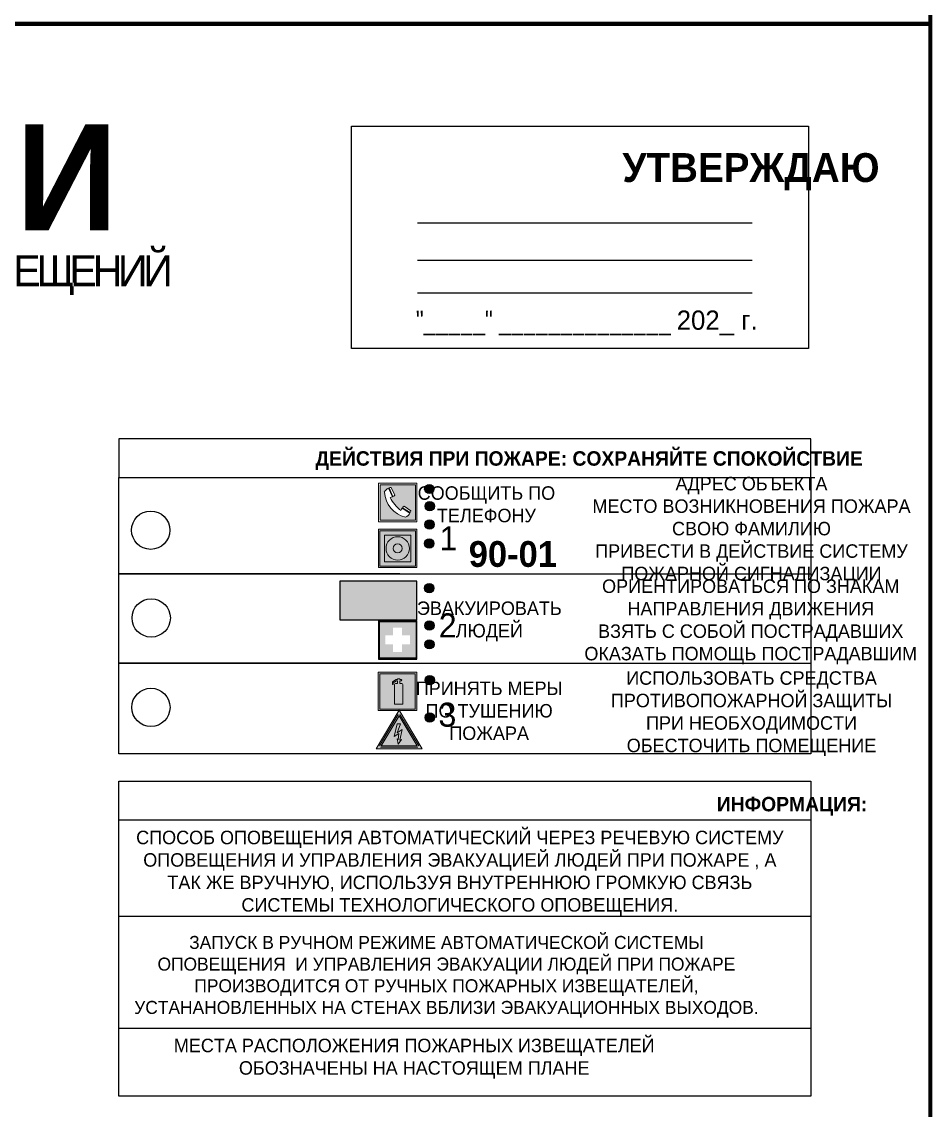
# Model space of a CAD drawing. Header units: millimetres. Extents: x 13810 to 67229, y 12374 to 21950.
# Drawn here: x 37070.6 to 37259.4, y 19256.9 to 19483 of the extents above; entities that cross this region are included whole.
import ezdxf

# ---------------------------------------------------------------- set-up
doc = ezdxf.new("R2010")
doc.units = ezdxf.units.MM
doc.styles.add('обычный', font='arial.ttf')

# ---------------------------------------------------------------- blocks, each defined once
blk = doc.blocks.new('A$C3E6D3DDE')
at = {"lineweight": 5}
h = blk.add_hatch(color=40, dxfattribs=at)
h.paths.add_polyline_path([(24.1, 1.45), (16.46, -11.35), (31.74, -11.35)])
h.paths.add_polyline_path([(24.09, -0.46), (30.03, -10.41), (18.14, -10.41)], flags=16)
h.paths.add_polyline_path([(24.54, -3.08), (23.41, -6.02), (25.13, -5.01), (24.33, -8.5), (24.82, -8.27), (23.79, -9.86), (23.4, -8.04), (23.8, -8.43), (24.04, -6.29), (22.39, -7.25), (23.44, -3.08)], flags=0)
h = blk.add_hatch(color=256, dxfattribs=at)
h.paths.add_polyline_path([(24.37, 0.03, 0.567511), (23.82, 0.03), (17.59, -10.4, 0.582454), (17.86, -10.88), (30.32, -10.88, 0.582149), (30.6, -10.4)])
h.paths.add_polyline_path([(24.09, -0.46), (18.14, -10.41), (30.03, -10.41)], flags=16)
h.paths.add_polyline_path([(24.54, -3.08), (23.41, -6.02), (25.13, -5.01), (24.33, -8.5), (24.82, -8.27), (23.79, -9.86), (23.4, -8.04), (23.8, -8.43), (24.04, -6.29), (22.39, -7.25), (23.44, -3.08)], flags=0)
h = blk.add_hatch(color=40, dxfattribs=at)
h.paths.add_polyline_path([(24.09, -0.46), (18.14, -10.41), (30.03, -10.41)])
h.paths.add_polyline_path([(24.82, -8.27), (23.79, -9.86), (23.4, -8.04), (23.8, -8.43), (24.04, -6.29), (22.39, -7.25), (23.44, -3.08), (24.54, -3.08), (23.41, -6.02), (25.13, -5.01), (24.33, -8.5)], flags=16)
at = {"color": 40, "lineweight": 5}
for p, q in [((16.46, -11.35), (24.1, 1.45)), ((24.1, 1.45), (31.74, -11.35))]:
    blk.add_line(p, q, dxfattribs=at)
at = {"lineweight": 5}
for p, q in [((17.59, -10.4), (23.82, 0.03)), ((24.37, 0.03), (30.6, -10.4)), ((18.14, -10.41), (24.09, -0.46)), ((23.44, -3.08), (22.39, -7.25)), ((23.41, -6.02), (24.54, -3.08)), ((24.54, -3.08), (23.44, -3.08)), ((24.09, -0.46), (30.03, -10.41)), ((22.39, -7.25), (24.04, -6.29)), ((25.13, -5.01), (23.41, -6.02)), ((24.04, -6.29), (23.8, -8.43)), ((24.33, -8.5), (25.13, -5.01)), ((18.14, -10.41), (30.03, -10.41)), ((23.8, -8.43), (23.4, -8.04)), ((23.4, -8.04), (23.79, -9.86)), ((23.79, -9.86), (24.82, -8.27)), ((24.82, -8.27), (24.33, -8.5)), ((17.86, -10.88), (30.32, -10.88))]:
    blk.add_line(p, q, dxfattribs=at)
at = {"color": 50, "lineweight": 5}
blk.add_line((31.74, -11.35), (16.46, -11.35), dxfattribs=at)
blk = doc.blocks.new('A$C456E1F9C')
at = {"lineweight": 5}
h = blk.add_hatch(color=242, dxfattribs=at)
h.paths.add_polyline_path([(0.51, -1.47), (0.51, -13.26), (12.29, -13.26), (12.29, -1.47)])
h.paths.add_polyline_path([(5.42, -4.95, -0.254479), (4.78, -5.4), (3.52, -2.53, -0.209735), (4.23, -2.4)], flags=16)
h.paths.add_polyline_path([(8.53, -8.6), (10.87, -10.17), (10.54, -10.76), (8.03, -9.13, -0.192251)], flags=16)
h.paths.add_polyline_path([(4.61, -5.49, 0.005518), (3.87, -5.72, 0.128647), (7.49, -10.01, 0.00809), (7.83, -9.33), (10.47, -10.97, -0.16736), (8.99, -12.25, -0.327862), (1.95, -3.95, -0.166952), (3.36, -2.62)], flags=16)
at = {"color": 242, "lineweight": 5}
for p, q in [((0, -13.77), (0, -0.97)), ((12.8, -0.97), (0, -0.97)), ((4.61, -5.49), (3.36, -2.62)), ((3.52, -2.53), (4.78, -5.4)), ((4.23, -2.4), (5.42, -4.95)), ((12.8, -13.77), (12.8, -0.97)), ((7.83, -9.33), (10.47, -10.97)), ((8.03, -9.13), (10.54, -10.76)), ((10.81, -10.12), (8.53, -8.6)), ((10.54, -10.76), (10.8, -10.3)), ((10.8, -10.3), (10.81, -10.12)), ((0, -13.77), (12.8, -13.77))]:
    blk.add_line(p, q, dxfattribs=at)
blk.add_lwpolyline([(0.51, -1.47), (12.29, -1.47), (12.29, -13.26), (0.51, -13.26)], close=True, dxfattribs=at)
for centre, radius, start, end in [((4.59, -5.34), 2.99, 114.2845, 152.1974), ((4.02, -3.27), 0.891, 76.3284, 123.7092), ((11.12, -3.31), 9.19, 183.9915, 256.6009), ((14.98, -39.1), 35.17, 107.1487, 108.4135), ((13.86, -0.94), 11.08, 205.5536, 234.8762), ((4.68, -4.59), 0.824, 276.9621, 334.0723), ((-13.31, 0.8), 23.44, 332.5487, 334.4027), ((8.94, -9.5), 0.989, 114.4092, 157.9388), ((7.87, -9.46), 3, 291.9291, 329.9329)]:
    blk.add_arc(centre, radius, start, end, dxfattribs=at)
blk = doc.blocks.new('A$C54414219')
at = {"true_color": 0xffffff}
h = blk.add_hatch(color=7, dxfattribs=at)
h.paths.add_polyline_path([(2.39, -9.45), (2.39, -18.3), (11.23, -18.3), (11.23, -9.45)], flags=0)
h.paths.add_polyline_path([(10.71, -13.87, -1), (2.92, -13.87, -1)], flags=0)
h.paths.add_polyline_path([(8.3, -13.87, -1), (5.33, -13.87, -1)], flags=0)
h.paths.add_polyline_path([(0.41, -7.47), (0.41, -20.27), (13.21, -20.27), (13.21, -7.47)])
h.paths.add_polyline_path([(0.92, -19.77), (12.71, -19.77), (12.71, -7.98), (0.92, -7.98)], flags=16)
h.paths.add_polyline_path([(11.23, -9.45), (11.23, -18.3), (2.39, -18.3), (2.39, -9.45)], flags=0)
at = {"lineweight": 5}
h = blk.add_hatch(color=242, dxfattribs=at)
h.paths.add_polyline_path([(12.71, -7.98), (0.92, -7.98), (0.92, -19.77), (12.71, -19.77)])
h.paths.add_polyline_path([(11.23, -18.3), (2.39, -18.3), (2.39, -9.45), (11.23, -9.45)], flags=16)
h.paths.add_polyline_path([(10.71, -13.87, -1), (2.92, -13.87, -1)], flags=0)
h.paths.add_polyline_path([(8.3, -13.87, -1), (5.33, -13.87, -1)], flags=0)
at = {"true_color": 0xffffff}
h = blk.add_hatch(color=7, dxfattribs=at)
h.paths.add_polyline_path([(2.39, -9.45), (2.39, -18.3), (11.23, -18.3), (11.23, -9.45)])
h.paths.add_polyline_path([(10.71, -13.87, -1), (2.92, -13.87, -1)], flags=16)
h.paths.add_polyline_path([(8.3, -13.87, -1), (5.33, -13.87, -1)], flags=0)
at = {"lineweight": 5}
h = blk.add_hatch(color=242, dxfattribs=at)
h.paths.add_polyline_path([(2.92, -13.87, 1), (10.71, -13.87, 1)])
h.paths.add_polyline_path([(8.3, -13.87, -1), (5.33, -13.87, -1)], flags=16)
at = {"color": 242, "lineweight": 5}
for p, q in [((0.41, -20.27), (0.41, -7.47)), ((0.41, -7.47), (13.21, -7.47)), ((0.41, -7.47), (13.21, -7.47)), ((13.21, -20.27), (13.21, -7.47)), ((0.41, -20.27), (13.21, -20.27))]:
    blk.add_line(p, q, dxfattribs=at)
for points in [[(0.92, -7.98), (12.71, -7.98), (12.71, -19.77), (0.92, -19.77)], [(2.39, -9.45), (11.23, -9.45), (11.23, -18.3), (2.39, -18.3)]]:
    blk.add_lwpolyline(points, close=True, dxfattribs=at)
for radius in [3.89, 1.49]:
    blk.add_circle((6.81, -13.87), radius, dxfattribs=at)
blk = doc.blocks.new('A$C32E8229D')
at = {"true_color": 0xffffff}
blk.add_hatch(color=7, dxfattribs=at).paths.add_polyline_path([(0, 0), (0, -8), (16, -8), (16, 0)])
h = blk.add_hatch(color=126)
h.paths.add_polyline_path([(0.2, -0.2), (15.8, -0.2), (15.8, -7.8), (0.2, -7.8)])
h.paths.add_polyline_path([(13.49, -2.05), (12.08, -2.05), (11.37, -2.63, 0.162397), (11.29, -2.84), (11.29, -3.63), (10.35, -3.63), (10.35, -4.05), (11.68, -4.05), (11.68, -3.48), (12.26, -4.28), (11.29, -5.1), (11.29, -6.78), (11.85, -6.78), (11.85, -5.44), (12.8, -4.64), (12.8, -5.94), (14.46, -5.94), (14.46, -5.39), (13.45, -5.39), (13.45, -3.97), (12.46, -2.59), (13.15, -2.59), (13.69, -3.34), (14.18, -3)], flags=16)
h.paths.add_polyline_path([(10.74, -1.82, 1), (11.8, -1.82, 1)], flags=16)
h.paths.add_polyline_path([(9.39, -3.59), (5.99, -3.59), (6.56, -3.03), (5.91, -3.03), (5.1, -3.83), (5.91, -4.64), (6.56, -4.64), (5.99, -4.09), (9.39, -4.09)], flags=16)
h.paths.add_polyline_path([(4.29, -1.08), (1.72, -1.08), (1.72, -6.6), (4.29, -6.6)], flags=16)
at = {"color": 126}
blk.add_lwpolyline([(16, -8), (0, -8), (0, 0), (16, 0)], close=True, dxfattribs=at)
blk = doc.blocks.new('A$C18900ED3')
h = blk.add_hatch(color=126)
h.paths.add_polyline_path([(-0.18, -0.18), (-7.02, -0.18), (-7.02, -7.02), (-0.18, -7.02)])
h.paths.add_polyline_path([(-5.89, -4.46), (-5.89, -2.77), (-4.46, -2.77), (-4.46, -1.31), (-2.77, -1.31), (-2.77, -2.77), (-1.33, -2.77), (-1.33, -4.46), (-2.77, -4.46), (-2.77, -5.89), (-4.46, -5.89), (-4.46, -4.46)], flags=16)
at = {"color": 126}
for p, q in [((-7.2, 0), (-7.2, -7.2)), ((0, 0), (-7.2, 0)), ((0, -7.2), (0, 0)), ((-7.02, -7.02), (-7.02, -0.18)), ((-7.02, -0.18), (-0.18, -0.18)), ((-0.18, -0.18), (-0.18, -7.02)), ((-7.2, -7.2), (0, -7.2)), ((-0.18, -7.02), (-7.02, -7.02))]:
    blk.add_line(p, q, dxfattribs=at)
blk = doc.blocks.new('A$C3AD82952')
at = {"true_color": 0xf5f5ff}
h = blk.add_hatch(color=7, dxfattribs=at)
h.dxf.hatch_style = 1
h.paths.add_polyline_path([(8.21, 8.73, 0.414214), (7.89, 9.05), (7.22, 9.05), (7.22, 9.92), (7.59, 9.92, 1), (7.57, 10.36), (7.22, 10.36), (7.22, 10.6), (6.43, 10.6), (6.43, 10.36), (6.01, 10.36), (4.74, 9.59), (4.74, 8.69), (4.98, 8.73), (4.98, 9.26), (6.12, 9.91), (6.43, 9.91), (6.43, 9.05), (5.76, 9.05, 0.414214), (5.44, 8.73), (5.44, 2.2), (8.21, 2.2)], flags=0)
h.paths.add_polyline_path([(12.8, 12.8), (0, 12.8), (0, 0), (12.8, 0)])
h.paths.add_polyline_path([(0.51, 12.29), (12.29, 12.29), (12.29, 0.51), (0.51, 0.51)], flags=16)
h.paths.add_polyline_path([(4.74, 9.59), (6.01, 10.36), (6.43, 10.36), (6.43, 10.6), (7.22, 10.6), (7.22, 10.36), (7.59, 10.36, -0.94586), (7.59, 9.92), (7.22, 9.92), (7.22, 9.05), (7.89, 9.05, -0.414214), (8.21, 8.73), (8.21, 2.2), (5.44, 2.2), (5.44, 8.73, -0.414214), (5.76, 9.05), (6.43, 9.05), (6.43, 9.91), (6.12, 9.91), (4.98, 9.26), (4.98, 8.73), (4.74, 8.69)], flags=0)
h = blk.add_hatch(color=242)
h.dxf.hatch_style = 1
h.paths.add_polyline_path([(12.29, 12.29), (0.51, 12.29), (0.51, 0.51), (12.29, 0.51)])
h.paths.add_polyline_path([(4.74, 8.69), (4.74, 9.59), (6.01, 10.36), (6.43, 10.36), (6.43, 10.6), (7.22, 10.6), (7.22, 10.36), (7.59, 10.36, -0.94586), (7.59, 9.92), (7.22, 9.92), (7.22, 9.05), (7.89, 9.05, -0.414214), (8.21, 8.73), (8.21, 2.2), (5.44, 2.2), (5.44, 8.73, -0.414214), (5.76, 9.05), (6.43, 9.05), (6.43, 9.91), (6.12, 9.91), (4.98, 9.26), (4.98, 8.73)], flags=16)
h = blk.add_hatch(color=7, dxfattribs=at)
h.dxf.hatch_style = 1
h.paths.add_polyline_path([(8.21, 8.73, 0.414214), (7.89, 9.05), (7.22, 9.05), (7.22, 9.92), (7.59, 9.92, 1), (7.57, 10.36), (7.22, 10.36), (7.22, 10.6), (6.43, 10.6), (6.43, 10.36), (6.01, 10.36), (4.74, 9.59), (4.74, 8.69), (4.98, 8.73), (4.98, 9.26), (6.12, 9.91), (6.43, 9.91), (6.43, 9.05), (5.76, 9.05, 0.414214), (5.44, 8.73), (5.44, 2.2), (8.21, 2.2)])
at = {"color": 242, "lineweight": 5}
for p, q in [((0, 0), (0, 12.8)), ((0, 12.8), (12.8, 12.8)), ((12.8, 0), (12.8, 12.8)), ((6.01, 10.36), (4.74, 9.59)), ((4.74, 9.59), (4.74, 8.69)), ((4.74, 8.69), (4.98, 8.73)), ((4.98, 9.26), (6.12, 9.91)), ((4.98, 8.73), (4.98, 9.26)), ((5.44, 2.2), (5.44, 8.73)), ((5.76, 9.05), (6.43, 9.05)), ((6.01, 10.36), (6.43, 10.36)), ((6.12, 9.91), (6.43, 9.91)), ((7.22, 10.6), (6.43, 10.6)), ((6.43, 10.6), (6.43, 10.36)), ((6.43, 9.91), (6.43, 9.05)), ((7.22, 10.36), (7.22, 10.6)), ((7.59, 10.36), (7.22, 10.36)), ((7.22, 9.05), (7.22, 9.92)), ((7.59, 9.92), (7.22, 9.92)), ((7.89, 9.05), (7.22, 9.05)), ((8.21, 2.2), (8.21, 8.73)), ((0, 0), (12.8, 0)), ((5.44, 2.2), (8.21, 2.2))]:
    blk.add_line(p, q, dxfattribs=at)
blk.add_lwpolyline([(0.51, 12.29), (12.29, 12.29), (12.29, 0.51), (0.51, 0.51)], close=True, dxfattribs=at)
for centre, radius, start, end in [((5.76, 8.73), 0.32, 90, 180), ((7.58, 10.14), 0.223, 273.1875, 86.8125), ((7.89, 8.73), 0.32, 0, 90)]:
    blk.add_arc(centre, radius, start, end, dxfattribs=at)

msp = doc.modelspace()

# ---------------------------------------------------------------- hatches: boundary and pattern name
at = {"lineweight": 0}
h = msp.add_hatch(color=256, dxfattribs=at)
h.dxf.hatch_style = 1
h.paths.add_polyline_path([(37154.34, 19385.93, 1), (37156.27, 19385.93, 1)])
h = msp.add_hatch(color=256, dxfattribs=at)
h.dxf.hatch_style = 1
h.paths.add_polyline_path([(37154.45, 19382.35, 1), (37156.38, 19382.35, 1)])
h = msp.add_hatch(color=256, dxfattribs=at)
h.dxf.hatch_style = 1
h.paths.add_polyline_path([(37154.41, 19378.54, 1), (37156.34, 19378.54, 1)])
h = msp.add_hatch(color=256, dxfattribs=at)
h.dxf.hatch_style = 1
h.paths.add_polyline_path([(37154.33, 19374.61, 1), (37156.26, 19374.61, 1)])
h = msp.add_hatch(color=256, dxfattribs=at)
h.dxf.hatch_style = 1
h.paths.add_polyline_path([(37154.34, 19365.34, 1), (37156.27, 19365.34, 1)])
h = msp.add_hatch(color=256, dxfattribs=at)
h.dxf.hatch_style = 1
h.paths.add_polyline_path([(37154.38, 19357.56, 1), (37156.31, 19357.56, 1)])
h = msp.add_hatch(color=256, dxfattribs=at)
h.dxf.hatch_style = 1
h.paths.add_polyline_path([(37154.37, 19353.66, 1), (37156.3, 19353.66, 1)])
h = msp.add_hatch(color=256, dxfattribs=at)
h.dxf.hatch_style = 1
h.paths.add_polyline_path([(37154.43, 19346.24, 1), (37156.36, 19346.24, 1)])
h = msp.add_hatch(color=256, dxfattribs=at)
h.dxf.hatch_style = 1
h.paths.add_polyline_path([(37154.43, 19338.47, 1), (37156.37, 19338.47, 1)])

# ---------------------------------------------------------------- linework, layer by layer
at = {"color": 2, "lineweight": 100}
for points in [[(36659.41, 19877.58), (37259.41, 19877.58), (37259.41, 19482.58), (36659.41, 19482.58)], [(36659.41, 19482.58), (37259.41, 19482.58), (37259.41, 19087.58), (36659.41, 19087.58)]]:
    msp.add_lwpolyline(points, close=True, dxfattribs=at)
for points in [[(37139.12, 19461.31), (37234.13, 19461.31), (37234.13, 19415.1), (37139.12, 19415.1)], [(37090.8, 19388.29), (37234.57, 19388.29), (37234.57, 19396.34), (37090.8, 19396.34)], [(37090.8, 19388.29), (37234.57, 19388.29), (37234.57, 19330.89), (37090.8, 19330.89)], [(37090.8, 19325.22), (37234.57, 19325.22), (37234.57, 19259.77), (37090.8, 19259.77)]]:
    msp.add_lwpolyline(points, close=True)
for points in [[(37152.88, 19441.26), (37222.4, 19441.26)], [(37152.88, 19433.5), (37222.4, 19433.5)], [(37152.88, 19426.71), (37222.4, 19426.71)], [(37149.22, 19368.29), (37090.8, 19368.29), (37234.57, 19368.29)], [(37149.22, 19349.72), (37090.8, 19349.72), (37234.57, 19349.72)], [(37090.8, 19317.17), (37234.57, 19317.17)], [(37090.8, 19297.18), (37234.57, 19297.18)], [(37090.8, 19273.93), (37234.57, 19273.93)]]:
    msp.add_lwpolyline(points)
for centre, radius in [((37155.31, 19385.93), 0.966), ((37155.41, 19382.35), 0.966), ((37097.42, 19377.37), 3.98), ((37155.37, 19378.54), 0.966), ((37155.29, 19374.61), 0.966), ((37155.3, 19365.34), 0.966), ((37097.52, 19359.14), 3.98), ((37155.34, 19357.56), 0.966), ((37155.34, 19353.66), 0.966), ((37155.4, 19346.24), 0.966), ((37097.46, 19340.56), 3.98), ((37155.4, 19338.47), 0.966)]:
    msp.add_circle(centre, radius)

# ---------------------------------------------------------------- block references
for name, p, xscale, yscale, zscale in [('A$C456E1F9C', (37144.75, 19387.75), 0.625, 0.625, 0.625), ('A$C54414219', (37144.49, 19382.26), 0.625, 0.625, 0.625), ('A$C18900ED3', (37152.75, 19358.61), 1.111111111007631, 1.111111111007631, 1.111111111007631), ('A$C3AD82952', (37144.7, 19339.88), 0.625, 0.625, 0.625), ('A$C3E6D3DDE', (37133.99, 19339.07), 0.625, 0.625, 0.625)]:
    msp.add_blockref(name, p, dxfattribs=dict(xscale=xscale, yscale=yscale, zscale=zscale))
at = {"xscale": -1}
msp.add_blockref('A$C32E8229D', (37152.75, 19366.76), dxfattribs=at)

# ---------------------------------------------------------------- texts
at = {"lineweight": 0, "style": 'обычный'}
for s, insert, char_height, width, attachment_point in [('{\\fProxima Nova Rg|b1|i0|c204|p2;ПЛАН ЭВАКУАЦИИ}', (36813.41, 19461.66), 22, 493.8901, 1), ('\\pi-18,l18,t18;{\\fProxima Nova Rg|b1|i0|c204|p2;УТВЕРЖДАЮ\\H1.1997x; }', (37222.16, 19451.84), 6, 126.6484, 5), ('{\\fArial Black|b1|i0|c204|p34;\\H2x;\\T0.85;  \\fArial Narrow|b0|i0|c204|p34;\\H0.8x;\\W0.9;\\P\\fProxima Nova Rg|b0|i0|c204|p2;\\H0.5x;\\W1;ПРИ ПОЖАРЕ  ИЛИ ДРУГИХ ЧРЕЗВЫЧАЙНЫХ СИТУАЦИЯХ  ИЗ ПОМЕЩЕНИЙ \\fProxima Nova Rg|b1|i0|c204|p2;\\H1.25x;\\PЦМТО: СКЛАД № 9}', (36963.61, 19434.64), 8, 449.2158, 5), ('{\\fArial Narrow|b0|i0|c204|p34;"_____" ______________ \\fProxima Nova Rg|b0|i0|c204|p2;202_ г. }', (37188.03, 19420.43), 4, 78.6503, 5), ('{\\fProxima Nova Rg|b1|i0|c204|p2;ДЕЙСТВИЯ ПРИ ПОЖАРЕ: СОХРАНЯЙТЕ СПОКОЙСТВИЕ\\H1.6644x; }', (37188.51, 19391.84), 3, 175.1736, 5), ('\\pi-8.4,l8.4,t8.4;{\\fProxima Nova Rg|b0|i0|c204|p2;АДРЕС ОБЪЕКТА\\PМЕСТО ВОЗНИКНОВЕНИЯ ПОЖАРА \\PСВОЮ ФАМИЛИЮ\\PПРИВЕСТИ В ДЕЙСТВИЕ СИСТЕМУ \\PПОЖАРНОЙ СИГНАЛИЗАЦИИ}', (37222.26, 19377.3), 2.8, 126.6484, 5), ('{\\fProxima Nova Rg|b0|i0|c204|p2;СООБЩИТЬ ПО \\PТЕЛЕФОНУ}', (37167.18, 19382.74), 2.8, 126.6484, 5), ('{\\fProxima Nova Rg|b0|i0|c204|p2;1\\H1.1667x; }', (37159.29, 19375.67), 5, 126.6484, 5), ('{\\fProxima Nova Rg|b1|i0|c204|p2;\\H1.0714x;90-01\\fProxima Nova Rg|b0|i0|c204|p2;\\H0.93331x; \\H1.3449x; }', (37172.67, 19372.39), 5, 126.6484, 5), ('\\pi-8.4,l8.4,t8.4;{\\fProxima Nova Rg|b0|i0|c204|p2;ОРИЕНТИРОВАТЬСЯ ПО ЗНАКАМ \\PНАПРАВЛЕНИЯ ДВИЖЕНИЯ\\PВЗЯТЬ С СОБОЙ ПОСТРАДАВШИХ\\PОКАЗАТЬ ПОМОЩЬ ПОСТРАДАВШИМ}', (37222.11, 19358.33), 2.8, 126.6484, 5), ('{\\fProxima Nova Rg|b0|i0|c204|p2;ЭВАКУИРОВАТЬ \\PЛЮДЕЙ}', (37167.79, 19358.42), 2.8, 126.6484, 5), ('{\\fProxima Nova Rg|b0|i0|c204|p2;2\\H1.1967x; }', (37159.13, 19357.59), 5, 126.6484, 5), ('\\pi-8.4,l8.4,t8.4;{\\fProxima Nova Rg|b0|i0|c204|p2;ИСПОЛЬЗОВАТЬ СРЕДСТВА \\PПРОТИВОПОЖАРНОЙ ЗАЩИТЫ \\PПРИ НЕОБХОДИМОСТИ \\PОБЕСТОЧИТЬ ПОМЕЩЕНИЕ}', (37222.27, 19339.25), 2.8, 126.6484, 5), ('{\\fProxima Nova Rg|b0|i0|c204|p2;ПРИНЯТЬ МЕРЫ \\PПО ТУШЕНИЮ \\PПОЖАРА}', (37167.75, 19339.84), 2.8, 126.6484, 5), ('{\\fProxima Nova Rg|b0|i0|c204|p2;3\\H1.1967x; }', (37159.07, 19339.01), 5, 126.6484, 5), ('{\\fProxima Nova Rg|b1|i0|c204|p2;ИНФОРМАЦИЯ:\\H1.1997x; }', (37230.7, 19320.03), 3, 175.1736, 5), ('{\\fProxima Nova Rg|b0|i0|c204|p2;СПОСОБ ОПОВЕЩЕНИЯ АВТОМАТИЧЕСКИЙ ЧЕРЕЗ РЕЧЕВУЮ СИСТЕМУ ОПОВЕЩЕНИЯ И УПРАВЛЕНИЯ ЭВАКУАЦИЕЙ ЛЮДЕЙ ПРИ ПОЖАРЕ , А ТАК ЖЕ ВРУЧНУЮ, ИСПОЛЬЗУЯ ВНУТРЕННЮЮ ГРОМКУЮ СВЯЗЬ СИСТЕМЫ ТЕХНОЛОГИЧЕСКОГО ОПОВЕЩЕНИЯ.}', (37161.66, 19306.13), 2.8, 137.0334, 5), ('{\\fProxima Nova Rg|b0|i0|c204|p2;\\P\\pt8.1;ЗАПУСК В РУЧНОМ РЕЖИМЕ АВТОМАТИЧЕСКОЙ СИСТЕМЫ ОПОВЕЩЕНИЯ  И УПРАВЛЕНИЯ ЭВАКУАЦИИ ЛЮДЕЙ ПРИ ПОЖАРЕ ПРОИЗВОДИТСЯ ОТ РУЧНЫХ ПОЖАРНЫХ ИЗВЕЩАТЕЛЕЙ, УСТАНАНОВЛЕННЫХ НА СТЕНАХ ВБЛИЗИ ЭВАКУАЦИОННЫХ ВЫХОДОВ. }', (37158.87, 19286.84), 2.7, 131.4512, 5), ('\\pt8.4;{\\fProxima Nova Rg|b0|i0|c204|p2;\\PМЕСТА РАСПОЛОЖЕНИЯ ПОЖАРНЫХ ИЗВЕЩАТЕЛЕЙ ОБОЗНАЧЕНЫ НА НАСТОЯЩЕМ ПЛАНЕ}', (37152.18, 19269.92), 2.8, 118.5618, 5)]:
    msp.add_mtext(s, dxfattribs=dict(at, insert=insert, char_height=char_height, width=width, attachment_point=attachment_point))

doc.saveas('drawing.dxf')
